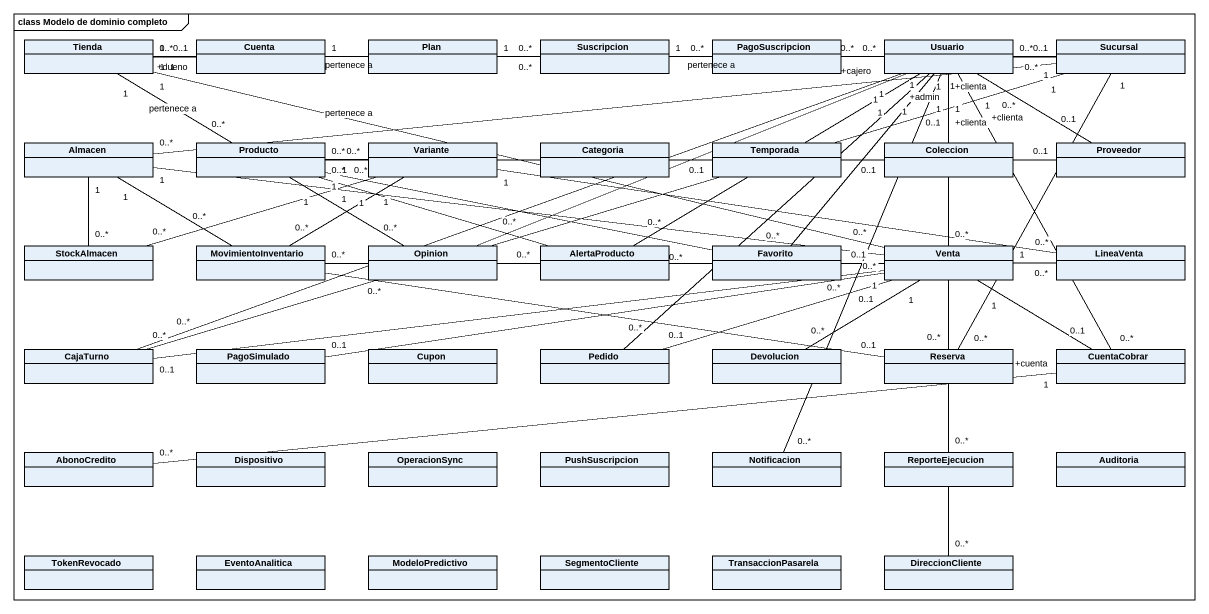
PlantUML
@startuml
mainframe class Modelo de dominio completo
hide circle
hide empty members
class Tienda
class Cuenta
class Plan
class Suscripcion
class PagoSuscripcion
class Usuario
class Sucursal
class Almacen
class Producto
class Variante
class Categoria
class Temporada
class Coleccion
class Proveedor
class StockAlmacen
class MovimientoInventario
class Opinion
class AlertaProducto
class Favorito
class Venta
class LineaVenta
class CajaTurno
class PagoSimulado
class Cupon
class Pedido
class Devolucion
class Reserva
class CuentaCobrar
class AbonoCredito
class Dispositivo
class OperacionSync
class PushSuscripcion
class Notificacion
class ReporteEjecucion
class Auditoria
class TokenRevocado
class EventoAnalitica
class ModeloPredictivo
class SegmentoCliente
class TransaccionPasarela
class DireccionCliente
Tienda "0..*" -right- "+dueno\n0..1" Cuenta
Suscripcion "0..*" -left- "1" Tienda
Suscripcion "0..*" -left- "1" Plan
PagoSuscripcion "0..*" -left- "1" Suscripcion
Usuario "0..*" -left- "1" Tienda : pertenece a
Usuario "0..*" -left- "1" Cuenta
Usuario "0..*" -right- "0..1" Sucursal
Usuario "0..*" -- "0..1" Proveedor
Sucursal "0..*" -left- "1" Tienda : pertenece a
Almacen "0..*" -right- "1" Sucursal
Producto "0..*" -up- "1" Tienda : pertenece a
Producto "0..*" -right- "0..1" Temporada
Producto "0..*" -right- "0..1" Coleccion
Producto "0..*" -right- "0..1" Proveedor
Variante "0..*" -left- "1" Producto
StockAlmacen "0..*" -up- "1" Almacen
StockAlmacen "0..*" -right- "1" Variante
MovimientoInventario "0..*" -up- "1" Almacen
MovimientoInventario "0..*" -up- "1" Variante
MovimientoInventario "0..*" -right- "0..1" Venta
MovimientoInventario "0..*" -right- "0..1" Reserva
Opinion "0..*" -right- "1" Usuario
Opinion "0..*" -up- "1" Producto
AlertaProducto "0..*" -up- "1" Usuario
AlertaProducto "0..*" -left- "1" Producto
Favorito "0..*" -up- "1" Usuario
Favorito "0..*" -left- "1" Producto
Venta "0..*" -left- "1" Tienda : pertenece a
Venta "0..*" -up- "+clienta\n0..1" Usuario
Venta "0..*" -left- "1" Almacen
Venta "0..*" -left- "0..1" CajaTurno
LineaVenta "0..*" -left- "1" Variante
LineaVenta "0..*" -left- "1" Venta
CajaTurno "0..*" -right- "+cajero\n1" Usuario
CajaTurno "0..*" -right- "1" Sucursal
PagoSimulado "0..1" -right- "1" Venta
Pedido "0..*" -up- "1" Usuario
Pedido "0..1" -right- "0..1" Venta
Devolucion "0..*" -up- "1" Venta
Reserva "0..*" -up- "+clienta\n1" Usuario
Reserva "0..*" -up- "1" Sucursal
CuentaCobrar "0..*" -up- "+clienta\n1" Usuario
CuentaCobrar "0..1" -up- "1" Venta
AbonoCredito "0..*" -right- "+cuenta\n1" CuentaCobrar
Notificacion "0..*" -up- "1" Usuario
ReporteEjecucion "0..*" -up- "+admin\n1" Usuario
DireccionCliente "0..*" -up- "1" Usuario
@enduml
